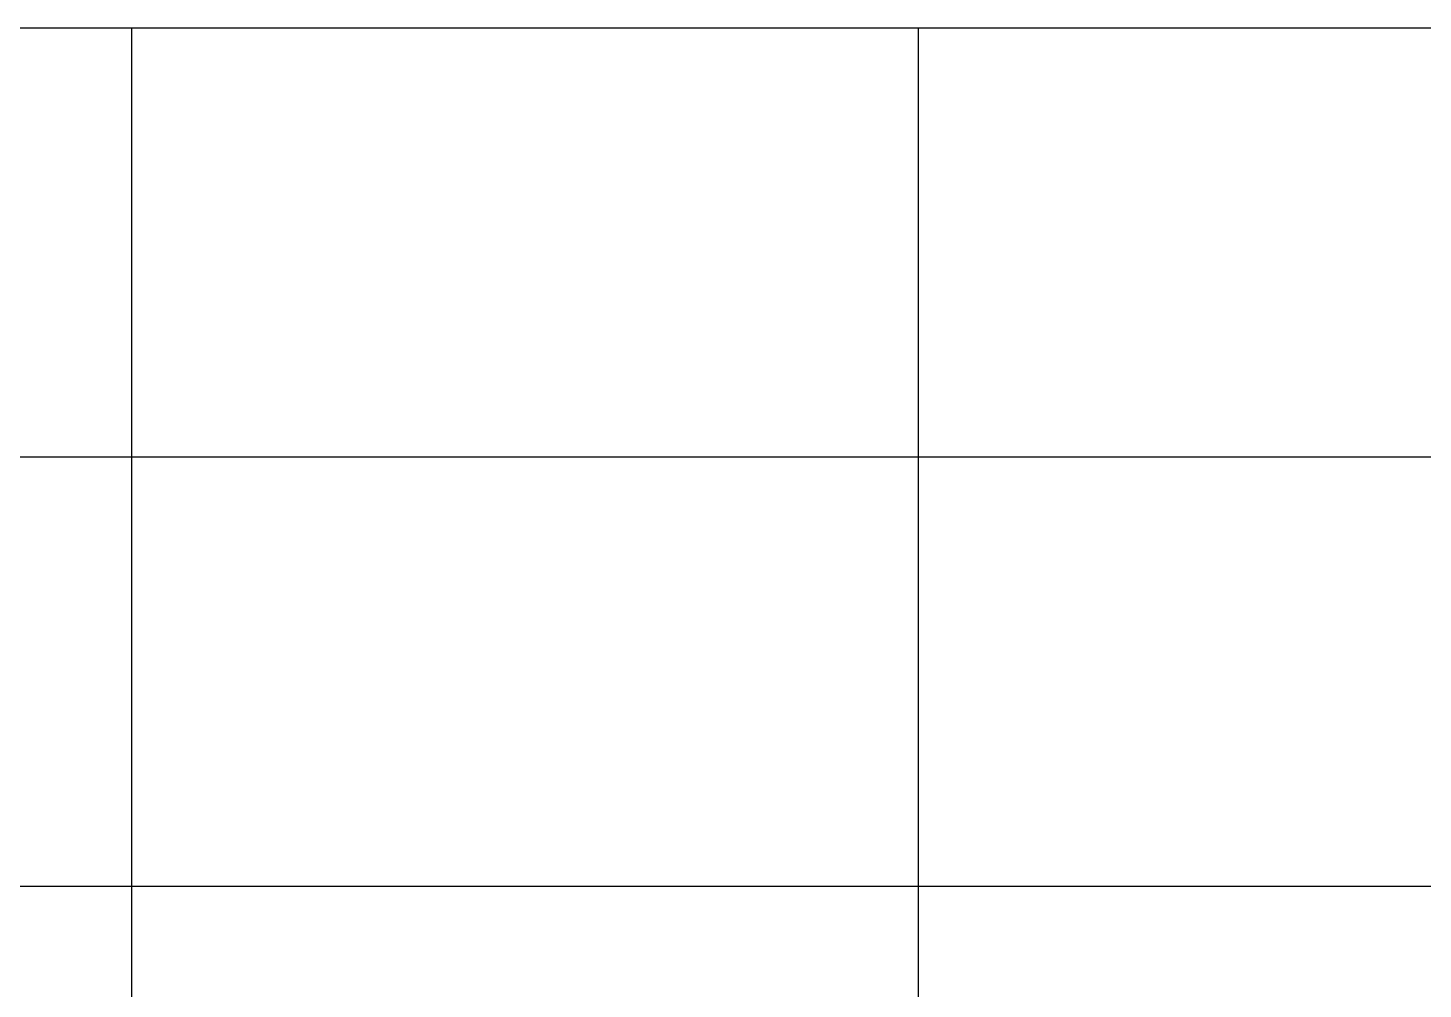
# Model space of a CAD drawing. Header units: millimetres. Extents: x -256 to 585, y -266 to 464.
# Drawn here: x 541.31 to 560.83, y 11.38 to 24.83 of the extents above; entities that cross this region are included whole.
import ezdxf

# ---------------------------------------------------------------- set-up
doc = ezdxf.new("R2010")
doc.units = ezdxf.units.MM

# ---------------------------------------------------------------- blocks, each defined once
blk = doc.blocks.new('Unknown-252070812-55925')
at = {"color": 7, "linetype": 'Continuous'}
for p, q in [((451.671, 24.834), (564.788, 24.834)), ((542.761, -17.219), (542.761, 24.834)), ((553.774, -17.219), (553.774, 24.834)), ((451.671, 18.828), (564.788, 18.828)), ((451.671, 12.819), (564.788, 12.819))]:
    blk.add_line(p, q, dxfattribs=at)

msp = doc.modelspace()

# ---------------------------------------------------------------- block references
msp.add_blockref('Unknown-252070812-55925', (0, 0))

doc.saveas('drawing.dxf')
